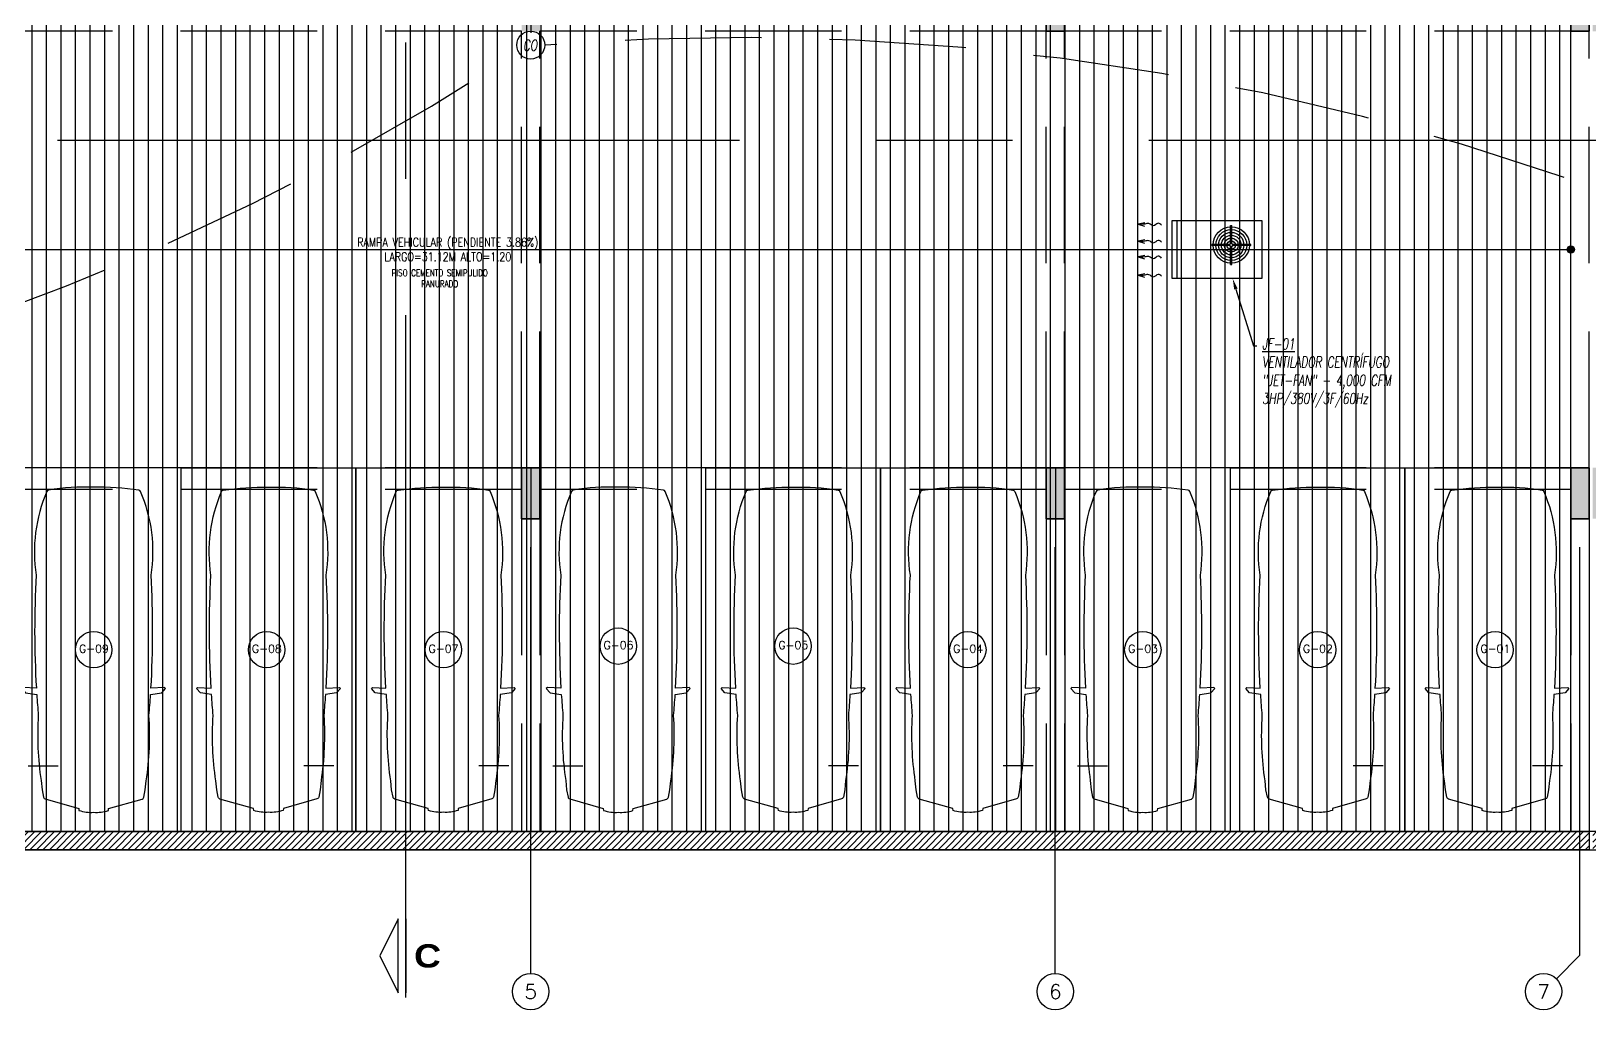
# Model space of a CAD drawing. Extents: x 226317 to 226469, y 8188101 to 8188260.
# Drawn here: x 226367.06 to 226388.48, y 8188189.46 to 8188202.91 of the extents above; entities that cross this region are included whole.
import ezdxf
from ezdxf import colors
from ezdxf.entities.mleader import LeaderData, LeaderLine
from ezdxf.enums import TextEntityAlignment as Align
from ezdxf.math import Vec2, Vec3

# ---------------------------------------------------------------- set-up
doc = ezdxf.new("R2010")
doc.units = 0
doc.header["$LTSCALE"] = 15
for name, pattern in [('CENTER', [2, 1.25, -0.25, 0.25, -0.25]), ('HIDDEN2', [0.1875, 0.125, -0.0625]), ('PHANTOM', [2.5, 1.25, -0.25, 0.25, -0.25, 0.25, -0.25]), ('PHANTOM2', [1.25, 0.625, -0.125, 0.125, -0.125, 0.125, -0.125])]:
    doc.linetypes.add(name, pattern=pattern)
doc.layers.get('0').update_dxf_attribs({"color": 250})
for name, color, linetype in [('A-EJES', 250, 'PHANTOM'), ('A-ESTRUCTURA-HATCH', 250, 'Continuous'), ('A-ESTRUCTURA-MUROS', 252, 'Continuous'), ('A-ESTRUCTURA-VIGAS', 250, 'HIDDEN2'), ('A-HATCH', 250, 'Continuous'), ('A-LINEAS', 250, 'Continuous'), ('A-MOBILIARIO', 250, 'Continuous'), ('A-NUMERO ESTAC', 250, 'Continuous'), ('A-PROYECCIONES', 250, 'HIDDEN2'), ('A-TEXTO-ACABADO PISO', 250, 'Continuous'), ('A-TEXTO-AMBIENTES', 252, 'Continuous'), ('A-TEXTO-INDICACIONES', 250, 'Continuous'), ('A_50_CortesElev', 250, 'CENTER'), ('Cotas', 250, 'Continuous'), ('L-06_EQ-FIN-CONT', 141, 'Continuous'), ('L12 Texto', 12, 'Continuous'), ('L3 Equipos y Ductos', 160, 'Continuous'), ('L4 Linea mediana', 191, 'Continuous'), ('L5 Linea mediana segmentada', 191, 'HIDDEN2'), ('L6 Linea fina', 141, 'Continuous')]:
    doc.layers.add(name, color=color, linetype=linetype)
doc.layers.add('A-ESTRUCTURA-PLACAS', color=252, linetype='Continuous', lineweight=35)
doc.layers.add('A-MUROS', color=252, linetype='Continuous', lineweight=30)
doc.styles.add('JNV ING', font='romans.shx', dxfattribs={"width": 0.7, "oblique": 8, "height": 0.15})
doc.styles.add('R160-75', font='ariblk.ttf', dxfattribs={"height": 0.6})
doc.styles.add('ROMANS', font='romans.shx', dxfattribs={"width": 0.8})

# ---------------------------------------------------------------- blocks, each defined once
blk = doc.blocks.new('*U78')
at = {"ltscale": 0.5}
blk.add_line((2.1, 4.097), (1.687, 4.097), dxfattribs=at)
blk.add_lwpolyline([(0, 0), (2.4, 0), (2.4, 5), (0, 5)], close=True, dxfattribs=at)
blk.add_lwpolyline([(1.988, 3.029), (2.175, 3.018), (2.189, 3.033), (2.136, 3.092), (1.982, 3.115, 0.005253), (1.961, 3.403, 0.053235), (1.923, 4.298), (1.91, 4.424), (1.891, 4.525), (1.886, 4.535, 0.218656), (1.867, 4.551), (1.406, 4.68), (1.402, 4.708, 0.091554), (1.2, 4.734, 0.09162), (0.998, 4.709), (0.994, 4.682), (0.533, 4.552, 0.218656), (0.514, 4.536), (0.509, 4.527), (0.49, 4.425), (0.477, 4.3, 0.053235), (0.439, 3.404, 0.005253), (0.418, 3.116), (0.264, 3.093), (0.211, 3.034), (0.225, 3.019), (0.412, 3.03, 0.028265), (0.41, 1.476, 0.139924), (0.555, 0.325, 0.272148), (0.579, 0.306, 0.035353), (1.2, 0.266, 0.045639), (1.819, 0.305, 0.272148), (1.843, 0.324, 0.139889), (1.99, 1.475, 0.028265)], format="xyb", close=True, dxfattribs=at)
blk = doc.blocks.new('*U104')
at = {"ltscale": 0.5}
blk.add_line((2.165, 4.097), (1.752, 4.097), dxfattribs=at)
blk.add_lwpolyline([(0, 0), (2.53, 0), (2.53, 5), (0, 5)], close=True, dxfattribs=at)
blk.add_lwpolyline([(2.053, 3.029), (2.24, 3.018), (2.254, 3.033), (2.201, 3.092), (2.047, 3.115, 0.005253), (2.026, 3.403, 0.053235), (1.988, 4.298), (1.975, 4.424), (1.956, 4.525), (1.951, 4.535, 0.218656), (1.932, 4.551), (1.471, 4.68), (1.467, 4.708, 0.091554), (1.265, 4.734, 0.09162), (1.063, 4.709), (1.059, 4.682), (0.598, 4.552, 0.218656), (0.579, 4.536), (0.574, 4.527), (0.555, 4.425), (0.542, 4.3, 0.053235), (0.504, 3.404, 0.005253), (0.483, 3.116), (0.329, 3.093), (0.276, 3.034), (0.29, 3.019), (0.477, 3.03, 0.028265), (0.475, 1.476, 0.139924), (0.62, 0.325, 0.272148), (0.644, 0.306, 0.035353), (1.265, 0.266, 0.045639), (1.884, 0.305, 0.272148), (1.908, 0.324, 0.139889), (2.055, 1.475, 0.028265)], format="xyb", close=True, dxfattribs=at)
blk = doc.blocks.new('*U79')
at = {"ltscale": 0.5}
blk.add_line((2.102, 4.097), (1.69, 4.097), dxfattribs=at)
blk.add_lwpolyline([(0, 0), (2.405, 0), (2.405, 5), (0, 5)], close=True, dxfattribs=at)
blk.add_lwpolyline([(1.99, 3.029), (2.177, 3.018), (2.191, 3.033), (2.138, 3.092), (1.985, 3.115, 0.005253), (1.963, 3.403, 0.053235), (1.925, 4.298), (1.912, 4.424), (1.893, 4.525), (1.889, 4.535, 0.218656), (1.87, 4.551), (1.408, 4.68), (1.405, 4.708, 0.091554), (1.203, 4.734, 0.09162), (1, 4.709), (0.997, 4.682), (0.535, 4.552, 0.218656), (0.516, 4.536), (0.512, 4.527), (0.493, 4.425), (0.48, 4.3, 0.053235), (0.442, 3.404, 0.005253), (0.42, 3.116), (0.267, 3.093), (0.214, 3.034), (0.228, 3.019), (0.415, 3.03, 0.028265), (0.412, 1.476, 0.139924), (0.557, 0.325, 0.272148), (0.581, 0.306, 0.035353), (1.203, 0.266, 0.045639), (1.822, 0.305, 0.272148), (1.846, 0.324, 0.139889), (1.993, 1.475, 0.028265)], format="xyb", close=True, dxfattribs=at)
blk = doc.blocks.new('EST P1')
at = {"layer": 'A-ESTRUCTURA-HATCH'}
h = blk.add_hatch(dxfattribs=at)
h.set_pattern_fill('ANSI31', color=256, scale=0.02)
h.set_pattern_definition([(45, (-226392.07709, -8188203.05961), (-0.04490128060535, 0.04490128060535), [])])
h.paths.add_polyline_path([(-3.61, 5.05), (-3.61, 4.85), (-44.785, 4.85), (-44.785, -0.15), (-46.99, -0.15), (-46.99, -11.15), (-3.61, -11.15), (-3.61, -11.4), (-47.24, -11.4), (-47.24, 0.15), (-45.035, 0.15), (-45.035, 5.05)])
h.paths.add_polyline_path([(5.876, 4.85), (5.876, 5.05), (35.53, 5.05), (35.53, 4.85)])
h.paths.add_polyline_path([(47.915, 5.05), (35.58, 5.05), (35.58, 4.85), (47.915, 4.85)])
h.paths.add_polyline_path([(51.865, 4.85), (53.376, 4.85), (53.376, 5.05), (51.865, 5.05)])
edge = h.paths.add_edge_path()
edge.add_arc((63.301, -0.15), 9.7, 360, 180)
edge.add_line((53.601, -0.15), (53.801, -0.15))
edge.add_arc((63.301, -0.15), 9.5, 0.9047, 180, ccw=False)
edge.add_line((72.799, 0), (70.351, 0))
edge.add_line((70.351, 0), (70.351, -0.15))
edge.add_line((70.351, -0.15), (73.001, -0.15))
edge = h.paths.add_edge_path(flags=0)
edge.add_arc((63.301, -0.15), 3.3, 0.0009, 49.9947)
edge.add_line((65.422, 2.378), (65.422, -0.15))
edge.add_line((65.422, -0.15), (65.272, -0.15))
edge.add_line((65.272, -0.15), (65.272, 2.496))
edge.add_arc((63.301, -0.15), 3.3, 53.3166, 180)
edge.add_line((60.001, -0.15), (59.801, -0.15))
edge.add_arc((63.301, -0.15), 3.5, 2.4574, 179.9999, ccw=False)
edge.add_line((66.797, 0), (69.451, 0))
edge.add_line((69.451, 0), (69.451, -0.15))
edge.add_line((69.451, -0.15), (66.601, -0.15))
h.paths.add_polyline_path([(-3.56, -11.15), (35.53, -11.15), (35.53, -11.4), (-3.56, -11.4)])
h.paths.add_polyline_path([(35.58, -11.15), (71.88, -11.15), (71.88, -11.4), (35.58, -11.4)])
h = blk.add_hatch(color=256, dxfattribs=at)
h.dxf.hatch_style = 1
h.paths.add_polyline_path([(51.865, 5.05), (47.915, 5.05), (47.915, -0.15), (50.25, -0.15), (50.25, 0), (48.065, 0), (48.065, 2.05), (51.865, 2.05), (51.865, 2.2), (48.065, 2.2), (48.065, 4.85), (51.715, 4.85), (51.715, 3.2), (51.865, 3.2)])
h.paths.add_polyline_path([(1.925, -0.151), (-0.175, -0.151), (-0.175, 4.85), (-3.56, 4.85), (-3.56, 5.05), (3.775, 5.05), (3.775, 1.9), (3.625, 1.9), (3.625, 4.85), (-0.025, 4.85), (-0.025, 2.2), (1.925, 2.2), (1.925, 2.05), (-0.025, 2.05), (-0.025, 0), (1.925, -0.001)])
h.paths.add_polyline_path([(71.63, -6.15), (71.88, -6.15), (71.88, -6.85), (71.63, -6.85)])
h.paths.add_polyline_path([(64.42, -6.15), (64.67, -6.15), (64.67, -6.85), (64.42, -6.85)])
h.paths.add_polyline_path([(57.21, -6.15), (57.46, -6.15), (57.46, -6.85), (57.21, -6.85)])
h.paths.add_polyline_path([(50, -6.15), (50.25, -6.15), (50.25, -6.85), (50, -6.85)])
h.paths.add_polyline_path([(42.79, -6.15), (43.04, -6.15), (43.04, -6.85), (42.79, -6.85)])
h.paths.add_polyline_path([(42.79, 0.55), (43.04, 0.55), (43.04, -0.15), (42.79, -0.15)])
h.paths.add_polyline_path([(35.58, -6.15), (35.83, -6.15), (35.83, -6.85), (35.58, -6.85)])
h.paths.add_polyline_path([(35.58, 0.55), (35.83, 0.55), (35.83, -0.15), (35.58, -0.15)])
h.paths.add_polyline_path([(35.28, -6.15), (35.53, -6.15), (35.53, -6.85), (35.28, -6.85)])
h.paths.add_polyline_path([(35.28, 0.55), (35.53, 0.55), (35.53, -0.15), (35.28, -0.15)])
h.paths.add_polyline_path([(30.28, -6.15), (30.53, -6.15), (30.53, -6.85), (30.28, -6.85)])
h.paths.add_polyline_path([(30.28, 0.55), (30.53, 0.55), (30.53, -0.15), (30.28, -0.15)])
h.paths.add_polyline_path([(23.07, -6.15), (23.32, -6.15), (23.32, -6.85), (23.07, -6.85)])
h.paths.add_polyline_path([(23.07, 0.55), (23.32, 0.55), (23.32, -0.15), (23.07, -0.15)])
h.paths.add_polyline_path([(18.07, -6.15), (18.32, -6.15), (18.32, -6.85), (18.07, -6.85)])
h.paths.add_polyline_path([(18.07, 0.55), (18.32, 0.55), (18.32, -0.15), (18.07, -0.15)])
h.paths.add_polyline_path([(10.86, -6.15), (11.11, -6.15), (11.11, -6.85), (10.86, -6.85)])
h.paths.add_polyline_path([(10.86, 0.55), (11.11, 0.55), (11.11, -0.15), (10.86, -0.15)])
h.paths.add_polyline_path([(3.65, -6.15), (3.9, -6.15), (3.9, -6.85), (3.65, -6.85)])
h.paths.add_polyline_path([(3.625, 0.55), (3.9, 0.55), (3.9, -0.15), (3.625, -0.15)])
h.paths.add_polyline_path([(-3.56, -6.15), (-3.31, -6.15), (-3.31, -6.85), (-3.56, -6.85)])
h.paths.add_polyline_path([(-3.56, 0.55), (-3.31, 0.55), (-3.31, -0.15), (-3.56, -0.15)])
h.paths.add_polyline_path([(-3.86, -6.15), (-3.61, -6.15), (-3.61, -6.85), (-3.86, -6.85)])
h.paths.add_polyline_path([(-3.86, 0.55), (-3.61, 0.55), (-3.61, -0.15), (-3.86, -0.15)])
h.paths.add_polyline_path([(-11.07, -6.15), (-10.82, -6.15), (-10.82, -6.85), (-11.07, -6.85)])
h.paths.add_polyline_path([(-11.07, 0.55), (-10.82, 0.55), (-10.82, -0.15), (-11.07, -0.15)])
h.paths.add_polyline_path([(-18.28, -6.15), (-18.03, -6.15), (-18.03, -6.85), (-18.28, -6.85)])
h.paths.add_polyline_path([(-18.28, 0.55), (-18.03, 0.55), (-18.03, -0.15), (-18.28, -0.15)])
h.paths.add_polyline_path([(-25.49, -6.15), (-25.24, -6.15), (-25.24, -6.85), (-25.49, -6.85)])
h.paths.add_polyline_path([(-25.49, 0.55), (-25.24, 0.55), (-25.24, -0.15), (-25.49, -0.15)])
h.paths.add_polyline_path([(-32.7, -6.15), (-32.45, -6.15), (-32.45, -6.85), (-32.7, -6.85)])
h.paths.add_polyline_path([(-32.7, 0.55), (-32.45, 0.55), (-32.45, -0.15), (-32.7, -0.15)])
h.paths.add_polyline_path([(-39.91, -6.15), (-39.66, -6.15), (-39.66, -6.85), (-39.91, -6.85)])
h.paths.add_polyline_path([(-39.91, 0.55), (-39.66, 0.55), (-39.66, -0.15), (-39.91, -0.15)])
at = {"layer": 'A-ESTRUCTURA-MUROS'}
blk.add_lwpolyline([(-3.61, 5.05), (-3.61, 4.85), (-44.785, 4.85), (-44.785, -0.15), (-46.99, -0.15), (-46.99, -11.15), (-3.61, -11.15), (-3.61, -11.4), (-47.24, -11.4), (-47.24, 0.15), (-45.035, 0.15), (-45.035, 5.05)], close=True, dxfattribs=at)
at = {"layer": 'A-ESTRUCTURA-PLACAS'}
for points in [[(-11.07, 0.55), (-10.82, 0.55), (-10.82, -0.15), (-11.07, -0.15)], [(-3.86, 0.55), (-3.61, 0.55), (-3.61, -0.15), (-3.86, -0.15)], [(-18.28, -6.15), (-18.03, -6.15), (-18.03, -6.85), (-18.28, -6.85)], [(-11.07, -6.15), (-10.82, -6.15), (-10.82, -6.85), (-11.07, -6.85)], [(-3.86, -6.15), (-3.61, -6.15), (-3.61, -6.85), (-3.86, -6.85)]]:
    blk.add_lwpolyline(points, close=True, dxfattribs=at)
at = {"layer": 'A-ESTRUCTURA-VIGAS'}
for points in [[(-18.28, -0.15), (-25.24, -0.15)], [(-18.28, -6.15), (-18.28, -0.15)], [(-18.03, -6.15), (-18.03, -0.15)], [(-11.07, -0.15), (-18.03, -0.15)], [(-11.07, -6.15), (-11.07, -0.15)], [(-10.82, -6.15), (-10.82, -0.15)], [(-3.86, -0.15), (-10.82, -0.15)], [(-3.86, -6.15), (-3.86, -0.15)], [(-3.61, -6.15), (-3.61, -0.15)], [(-18.28, -6.15), (-25.24, -6.15)], [(-11.07, -6.15), (-18.03, -6.15)], [(-3.86, -6.15), (-10.82, -6.15)], [(-18.28, -6.45), (-25.24, -6.45)], [(-11.07, -6.45), (-18.03, -6.45)], [(-3.86, -6.45), (-10.82, -6.45)], [(-18.28, -6.85), (-18.28, -11.15)], [(-18.03, -6.85), (-18.03, -11.15)], [(-11.07, -6.85), (-11.07, -11.15)], [(-10.82, -6.85), (-10.82, -11.15)], [(-3.86, -6.85), (-3.86, -11.15)], [(-3.61, -6.85), (-3.61, -11.15)]]:
    blk.add_lwpolyline(points, dxfattribs=at)
blk = doc.blocks.new('EJES 1P')
at = {"layer": 'A-EJES', "linetype": 'PHANTOM2'}
blk.add_line((40.951, -18.221), (41.274, -17.898), dxfattribs=at)
for points in [[(26.854, -18.151), (26.854, -12.292)], [(34.064, -18.151), (34.064, -12.292)], [(41.274, -17.898), (41.274, -12.292)]]:
    blk.add_lwpolyline(points, dxfattribs=at)
at = {"layer": 'A-EJES', "linetype": 'Continuous'}
for centre in [(26.854, -18.398), (34.064, -18.398), (40.774, -18.398)]:
    blk.add_circle(centre, 0.25, dxfattribs=at)
at = {"layer": 'A-EJES', "linetype": 'Continuous', "style": 'ROMANS'}
for s, p in [('5', (26.854, -18.398)), ('6', (34.064, -18.398)), ('7', (40.774, -18.398))]:
    blk.add_text(s, height=0.2, dxfattribs=at).set_placement(p, align=Align.MIDDLE_CENTER)
blk = doc.blocks.new('*U67')
blk.add_line((-3, -5.08), (-3, 5.08))
blk.add_lwpolyline([(-4.02, 5.08), (-4.02, -5.08), (-6.56, 0)], close=True)
at = {"linetype": 'Continuous', "style": 'R160-75'}
blk.add_attdef('A', text='', height=0.3, dxfattribs=at).set_placement((0, 0), align=Align.MIDDLE_CENTER)
blk = doc.blocks.new('Cortes-Elev.')
at = {"layer": 'A_50_CortesElev', "linetype": 'CENTER', "ltscale": 0.5}
for points in [[(9.341, 16.576), (9.341, 37.239)], [(103.931, 28.354), (-19.094, 28.354)]]:
    blk.add_lwpolyline(points, dxfattribs=at)
ref = blk.add_blockref('*U67', (9.641, 17.148), dxfattribs=dict(at, xscale=-0.1000000000000001, yscale=0.1000000000000001, zscale=-0.1000000000000001, rotation=180))
ref.add_attrib('A', 'C', dxfattribs={"layer": '0', "linetype": 'Continuous', "extrusion": (0, 0, -1), "height": 0.32, "rotation": 180, "style": 'R160-75'}).set_placement((-9.641, 17.148), align=Align.MIDDLE)
blk = doc.blocks.new('EJE')
at = {"linetype": 'Continuous'}
blk.add_circle((0, 0), 0.5, dxfattribs=at)
at = {"layer": 'A-TEXTO-INDICACIONES', "style": 'ROMANS'}
blk.add_attdef('EJE', text='', height=0.22, rotation=0, dxfattribs=at).set_placement((0.007, 0.028), align=Align.MIDDLE_CENTER)
blk = doc.blocks.new('FLUJO')
at = {"layer": 'L-06_EQ-FIN-CONT'}
for p, q in [((0.462, -0.02), (0.335, 0.019)), ((0.33, -0.047), (0.462, -0.02))]:
    blk.add_line(p, q, dxfattribs=at)
blk.add_spline([(0, 0), (0.067, -0.036), (0.164, 0.016), (0.249, -0.029), (0.332, -0.021), (0.462, -0.02)], degree=3, dxfattribs=at)
blk = doc.blocks.new('JFC-01')
at = {"layer": 'L3 Equipos y Ductos'}
for p, q in [((-1.23, -0.4), (-1.23, 0.4)), ((-1.23, 0.4), (0, 0.4)), ((0, 0.4), (0, -0.4)), ((0, -0.4), (-1.23, -0.4))]:
    blk.add_line(p, q, dxfattribs=at)
at = {"layer": 'L4 Linea mediana'}
for radius in [0.25, 0.212, 0.174, 0.135, 0.0971, 0.0588, 0.0206]:
    blk.add_circle((-0.419, 0.061), radius, dxfattribs=at)
at = {"layer": 'L5 Linea mediana segmentada'}
blk.add_line((-1.164, -0.4), (-1.164, 0.4), dxfattribs=at)
at = {"layer": 'L6 Linea fina'}
for p, q in [((-0.427, 0.08), (-0.427, 0.328)), ((-0.427, 0.328), (-0.412, 0.328)), ((-0.412, 0.08), (-0.412, 0.328)), ((-0.438, 0.069), (-0.687, 0.069)), ((-0.687, 0.053), (-0.687, 0.069)), ((-0.438, 0.053), (-0.687, 0.053)), ((-0.427, -0.207), (-0.427, 0.042)), ((-0.412, -0.207), (-0.412, 0.042)), ((-0.152, 0.069), (-0.4, 0.069)), ((-0.152, 0.053), (-0.4, 0.053)), ((-0.152, 0.053), (-0.152, 0.069)), ((-0.427, -0.207), (-0.412, -0.207))]:
    blk.add_line(p, q, dxfattribs=at)
at = {"layer": 'L6 Linea fina', "xscale": 0.7, "yscale": 0.7, "zscale": 0.7, "rotation": 180}
for p in [(-1.376, 0.335), (-1.376, 0.1), (-1.376, -0.117), (-1.376, -0.367)]:
    blk.add_blockref('FLUJO', p, dxfattribs=at)
blk = doc.blocks.new('CO')
at = {"layer": 'L6 Linea fina', "ltscale": 0.5}
blk.add_circle((0, 0.192), 0.192, dxfattribs=at)
at = {"layer": 'L12 Texto', "ltscale": 1.5, "insert": (-0.105, 0.264), "char_height": 0.15, "attachment_point": 1, "style": 'JNV ING'}
blk.add_mtext_dynamic_manual_height_columns('CO', width=0.26754, gutter_width=0.75, heights=[0], dxfattribs=at)

msp = doc.modelspace()

# ---------------------------------------------------------------- hatches: boundary and pattern name
h = msp.add_hatch(color=256)
h.dxf.hatch_style = 1
edge = h.paths.add_edge_path()
edge.add_arc((226388.2171, 8188199.9096), 0.05, 0, 360)
at = {"layer": 'A-HATCH'}
h = msp.add_hatch(dxfattribs=at)
h.set_pattern_fill('_USER', color=256, scale=0.2, angle=90, pattern_type=0)
h.set_pattern_definition([(90, (226388.4671, 8188199.90955), (-0.2, 1e-17), [])])
h.paths.add_polyline_path([(226357.0971, 8188207.9096), (226357.0971, 8188191.9096), (226388.2171, 8188191.9096), (226388.2171, 8188207.9096)])

# ---------------------------------------------------------------- linework, layer by layer
msp.add_line((226357.0971, 8188199.9096), (226388.2171, 8188199.9096))
msp.add_circle((226388.2171, 8188199.9096), 0.05)
at = {"layer": 'A-LINEAS'}
msp.add_lwpolyline([(226357.0971, 8188207.9096), (226357.0971, 8188191.9096), (226388.2171, 8188191.9096), (226388.2171, 8188207.9096)], close=True, dxfattribs=at)
at = {"layer": 'A-MUROS'}
for p, q in [((226463.9571, 8188191.9096), (226345.0871, 8188191.9096)), ((226344.8371, 8188191.6596), (226463.9571, 8188191.6596))]:
    msp.add_line(p, q, dxfattribs=at)
for points in [[(226373.7971, 8188196.9096), (226374.0471, 8188196.9096), (226374.0471, 8188196.2096), (226373.7971, 8188196.2096)], [(226381.0071, 8188196.9096), (226381.2571, 8188196.9096), (226381.2571, 8188196.2096), (226381.0071, 8188196.2096)], [(226388.2171, 8188196.9096), (226388.4671, 8188196.9096), (226388.4671, 8188196.2096), (226388.2171, 8188196.2096)]]:
    msp.add_lwpolyline(points, close=True, dxfattribs=at)
at = {"layer": 'Cotas'}
msp.add_line((226373.9221, 8188203.6096), (226373.9221, 8188202.8885), dxfattribs=at)
at = {"layer": 'L5 Linea mediana segmentada'}
for centre, radius, start, end in [((226376.7846, 8188168.4037), 34.4181, 56.71156, 94.45085), ((226354.952, 8188231.2866), 34.2745, 265.87006, 303.26636)]:
    msp.add_arc(centre, radius, start, end, dxfattribs=at)

# ---------------------------------------------------------------- block references
msp.add_blockref('EST P1', (226392.0771, 8188203.0596))
at = {"color": 2}
msp.add_blockref('CO', (226373.9221, 8188202.5265), dxfattribs=at)
at = {"layer": 'A-MOBILIARIO', "rotation": 180.0000007056432}
for p in [(226369.1171, 8188196.9096), (226376.3271, 8188196.9096), (226383.5371, 8188196.9096)]:
    msp.add_blockref('*U79', p, dxfattribs=at)
at = {"layer": 'A-MOBILIARIO', "xscale": -1, "rotation": 179.9999992943567}
for name, p in [('*U78', (226369.1171, 8188196.9096)), ('*U79', (226371.5171, 8188196.9096)), ('*U78', (226376.3271, 8188196.9096)), ('*U79', (226378.7271, 8188196.9096)), ('*U78', (226383.5371, 8188196.9096)), ('*U104', (226385.9371, 8188196.9096))]:
    msp.add_blockref(name, p, dxfattribs=at)
at = {"layer": 'A-NUMERO ESTAC', "xscale": 0.5, "yscale": 0.5, "zscale": 0.5}
for p, values in [((226375.1245, 8188194.459), {'EJE': 'G-06'}), ((226377.527, 8188194.459), {'EJE': 'G-05'}), ((226367.9145, 8188194.4094), {'EJE': 'G-09'}), ((226370.2915, 8188194.4094), {'EJE': 'G-08'}), ((226372.7194, 8188194.4095), {'EJE': 'G-07'}), ((226379.9294, 8188194.4095), {'EJE': 'G-04'}), ((226382.3346, 8188194.4095), {'EJE': 'G-03'}), ((226384.7369, 8188194.4095), {'EJE': 'G-02'}), ((226387.1765, 8188194.4094), {'EJE': 'G-01'})]:
    msp.add_blockref('EJE', p, dxfattribs=at).add_auto_attribs(values)
at = {"layer": 'A-PROYECCIONES'}
msp.add_blockref('EJES 1P', (226347.0678, 8188208.1096), dxfattribs=at)
at = {"layer": 'A_50_CortesElev'}
msp.add_blockref('Cortes-Elev.', (226362.8621, 8188173.0552), dxfattribs=at)
at = {"layer": 'L6 Linea fina'}
msp.add_blockref('JFC-01', (226383.9686, 8188199.9096), dxfattribs=at)

# ---------------------------------------------------------------- texts
at = {"layer": 'A-TEXTO-ACABADO PISO', "insert": (226372.6707, 8188199.6328), "char_height": 0.09, "attachment_point": 2, "style": 'ROMANS'}
msp.add_mtext_dynamic_manual_height_columns('PISO CEMENTO SEMIPULIDO RANURADO', width=1.586307, gutter_width=12.5, heights=[0], dxfattribs=at)
at = {"layer": 'A-TEXTO-AMBIENTES', "insert": (226372.7821, 8188199.9096), "char_height": 0.12, "width": 7.191569, "attachment_point": 5, "style": 'ROMANS'}
msp.add_mtext('RAMPA VEHICULAR (PENDIENTE 3.86%)\\PLARGO=31.12M ALTO=1.20 ', dxfattribs=at)

# ---------------------------------------------------------------- leaders
at = {"layer": 'L6 Linea fina'}
ml = msp.add_multileader_mtext('Standard', dxfattribs=at)
ml.set_content('{\\LJF-01}\\PVENTILADOR CENTRÍFUGO\\P"JET-FAN" - 4,000 CFM\\P3HP/380V/3F/60Hz ', color=12, style='JNV ING')
ml.set_leader_properties(color=256, linetype='ByLayer', lineweight=-1)
ml.build(insert=Vec2(0, 0))
ml.multileader.update_dxf_attribs({"dogleg_length": 0.05, "arrow_head_size": 0.15})
ctx = ml.context
ctx.base_point, ctx.char_height, ctx.arrow_head_size, ctx.landing_gap_size, ctx.plane_origin = Vec3(226383.9033, 8188198.5873, 0), 0.15, 0.15, 0.07, Vec3(226386.5203, 8188197.5895, 0)
notes = []
notes.append((ctx, [(1, (1, 1, 0), (226383.8533, 8188198.5873, 0), (1, 0), 0.05, [(0, [(226383.5696, 8188199.5096, 0)], 0, [])])]))
ctx.mtext.insert, ctx.mtext.flow_direction = Vec3(226383.9733, 8188198.6873, 0), 5
for ctx, leaders in notes:
    for number, flags, end, landing, length, lines in leaders:
        leader = LeaderData()
        leader.index, (leader.has_last_leader_line, leader.has_dogleg_vector, leader.attachment_direction) = number, flags
        leader.last_leader_point, leader.dogleg_vector, leader.dogleg_length = Vec3(end), Vec3(landing), length
        for number, points, colour, breaks in lines:
            line = LeaderLine()
            line.index, line.vertices, line.color, line.breaks = number, Vec3.list(points), colors.encode_raw_color(colour), breaks
            leader.lines.append(line)
        ctx.leaders.append(leader)

doc.saveas('drawing.dxf')
